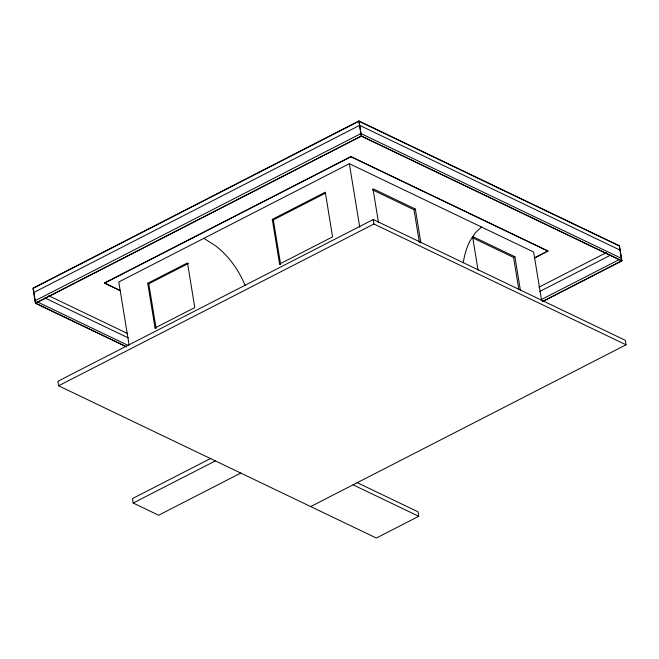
<?xml version="1.0" encoding="UTF-8"?>
<svg xmlns="http://www.w3.org/2000/svg" width="659" height="659" viewBox="0 0 659 659"><rect width="100%" height="100%" fill="white"/><g stroke="black" fill="none" stroke-linecap="round" stroke-linejoin="round"><path stroke-width="0.99" d="M481.507 227.026L475.304 232.882L469.916 241.095A137.105 67.852 62.8 0 0 463.261 262.727M542.456 301.641L621.956 260.849L619.493 245.807L358.916 120.968L32.95 288.189L35.413 303.231L126.339 346.791M542.349 301.583L621.717 260.865L619.279 245.98L358.908 121.231L33.214 288.321L35.652 303.214L126.429 346.7M33.667 292.563L359.633 125.342L620.21 250.189M35.009 300.784L360.975 133.563L621.552 258.41M35.413 303.231L361.379 136.001L621.956 260.849M35.652 303.214L361.346 136.125L621.717 260.865M120.218 290.701L104.476 283.016L350.942 156.587L547.967 250.98L534.35 258.122M104.501 283.172L350.967 156.735L547.983 251.128M541.583 300.438L533.658 252.01L349.344 163.704L118.785 281.986L129.024 344.533M147.723 283.279L187.477 262.892L194.792 307.564L155.038 327.96L147.723 283.279L148.786 283.79L188.54 263.394M272.282 219.381L325.282 192.197L332.597 236.869L279.597 264.061L272.282 219.381L273.337 219.892L325.431 193.169M310.686 506.573L626.05 344.789L625.317 340.316L373.216 219.529L57.852 381.314L58.585 385.787L376.363 538.032L418.762 516.285L418.028 511.812L356.98 482.569M58.585 385.787L373.941 224.002L626.05 344.789M372.566 189.866L414.017 209.727L415.343 209.051L420.87 242.8M472.132 237.578L513.583 257.43L514.91 256.755L520.437 290.512M534.325 257.974L547.967 250.98M538.996 287.159L606.502 252.529M210.971 458.302L132.467 498.575L133.2 503.039L158.621 515.223L240.774 473.071M539.795 291.443L610.16 255.346M133.2 503.039L215.353 460.896M541.138 299.664L619.732 259.349M415.343 209.051L372.969 188.746L378.497 222.503M514.91 256.755L472.536 236.457L478.055 270.116M279.597 264.061L280.652 264.564M104.476 283.016L120.218 290.561M155.038 327.96L156.101 328.462M48.725 295.743L127.689 333.586M44.804 297.901L128.307 337.91M36.871 301.674L128.719 345.687M353.092 484.818L418.762 516.285M203.853 238.344L215.402 245.675A154.247 112.327 -64.4 0 1 245.206 285.561M513.583 257.43L518.79 289.202M414.017 209.727L419.379 242.487M358.916 120.968L361.379 136.001M358.908 121.231L361.346 136.125M373.216 219.529L373.941 224.002M349.344 163.704L359.756 227.256M273.337 219.892L280.487 263.551M148.786 283.79L155.936 327.449"/></g></svg>
